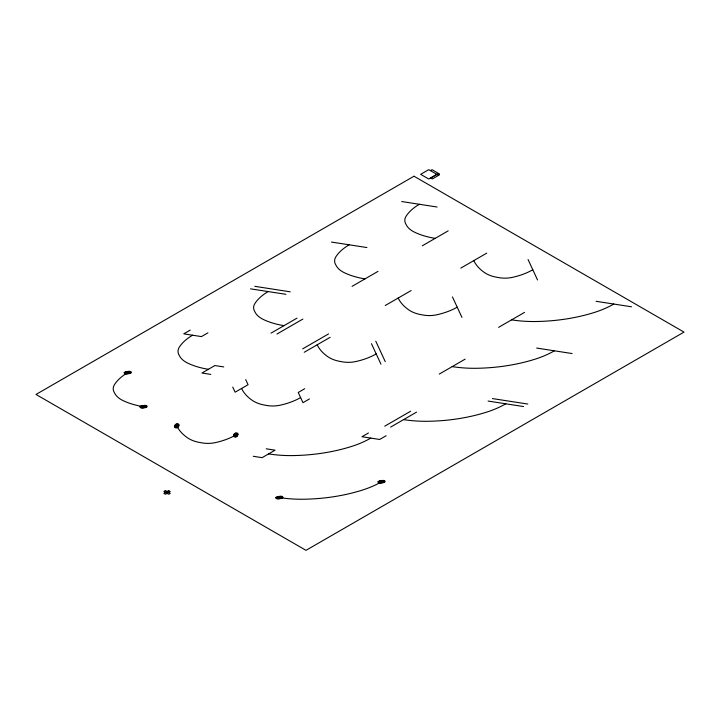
<?xml version="1.0" encoding="UTF-8"?>
<svg xmlns="http://www.w3.org/2000/svg" width="720" height="720" viewBox="0 0 720 720"><rect width="100%" height="100%" fill="white"/><g stroke="black" fill="none" stroke-linecap="round" stroke-linejoin="round"><path stroke-width="1.08" d="M430.452 170.631L432.072 169.695L439.416 173.934L437.796 174.87L428.742 169.659L420.642 174.339L428.742 179.019L436.842 174.339M190.224 330.111L183.744 333.846L201.456 336.591L207.936 332.847M271.053 333.126L296.973 318.159M352.053 286.362L377.973 271.395M422.253 245.826L448.173 230.868M276.957 334.035L302.877 319.068M302.643 348.867L328.563 333.909M304.227 352.278L330.147 337.311M385.227 305.514L411.147 290.547M460.827 268.101L486.747 253.134M304.704 388.719L298.224 392.463L302.976 402.687L309.456 398.943M498.627 327.339L524.547 312.372M439.227 374.103L465.147 359.136M368.424 432.99L361.944 436.734L379.656 439.47L386.136 435.726M384.723 426.186L410.643 411.228M390.627 427.104L416.547 412.137M401.697 201.537L437.103 207.018M331.497 242.064L366.903 247.545M596.097 301.302L631.503 306.783M254.817 286.335L290.223 291.816M250.497 288.837L285.903 294.309M536.697 348.066L572.103 353.547M492.417 398.574L527.823 404.055M488.097 401.067L523.503 406.548M223.74 366.921L214.893 365.544L201.933 373.032L210.78 374.4M266.22 448.803L275.067 450.171L262.107 457.659L253.26 456.282M167.121 491.463L168.714 492.381M165.402 492.462L166.995 493.38M528.057 259.524L537.543 279.972M452.457 296.937L461.943 317.385M375.777 341.208L385.263 361.656M371.457 343.701L380.943 364.149M245.7 379.593L248.067 384.705L235.107 392.184L232.74 387.072M279.387 497.565A85.5 49.365 0 0 0 303.831 499.221A129.177 74.574 0 0 0 361.872 490.248A85.5 49.365 0 0 0 381.6 481.752M268.587 453.915A85.5 49.365 0 0 0 293.031 455.58A129.177 74.574 0 0 0 351.072 446.598A85.5 49.365 0 0 0 370.8 438.102M403.587 419.616A85.5 49.365 0 0 0 428.031 421.281A129.177 74.574 0 0 0 486.072 412.308A85.5 49.365 0 0 0 505.8 403.803M452.187 366.615A85.5 49.365 0 0 0 476.631 368.28A129.177 74.574 0 0 0 534.672 359.307A85.5 49.365 0 0 0 554.4 350.811M511.587 319.851A85.5 49.365 0 0 0 536.031 321.516A129.177 74.574 0 0 0 594.072 312.543A85.5 49.365 0 0 0 613.8 304.038M235.8 434.988A57.969 33.471 0 0 1 215.262 442.638A20.79 11.997 0 0 1 200.619 442.638A25.893 14.949 0 0 1 187.299 437.679A54.594 31.518 0 0 1 176.787 425.853M300.6 397.575A57.969 33.471 0 0 1 280.062 405.225A20.79 11.997 0 0 1 265.419 405.225A25.893 14.949 0 0 1 252.099 400.266A54.594 31.518 0 0 1 241.587 388.44M376.2 353.925A57.969 33.471 0 0 1 355.662 361.575A20.79 11.997 0 0 1 341.019 361.584A25.893 14.949 0 0 1 327.699 356.616A54.594 31.518 0 0 1 317.187 344.799M457.2 307.161A57.969 33.471 0 0 1 436.662 314.811A20.79 11.997 0 0 1 422.019 314.82A25.893 14.949 0 0 1 408.699 309.852A54.594 31.518 0 0 1 398.187 298.035M532.8 269.748A57.969 33.471 0 0 1 512.262 277.398A20.79 11.997 0 0 1 497.619 277.407A25.893 14.949 0 0 1 484.299 272.439A54.594 31.518 0 0 1 473.787 260.622M127.8 372.627A57.969 33.471 0 0 0 114.552 384.489A20.79 11.997 0 0 0 114.534 392.94A25.893 14.949 0 0 0 123.129 400.635A54.594 31.518 0 0 0 143.613 406.701M192.6 335.223A57.969 33.471 0 0 0 179.352 347.076A20.79 11.997 0 0 0 179.334 355.527A25.893 14.949 0 0 0 187.929 363.222A54.594 31.518 0 0 0 208.413 369.288M268.2 291.573A57.969 33.471 0 0 0 254.952 303.426A20.79 11.997 0 0 0 254.934 311.877A25.893 14.949 0 0 0 263.529 319.572A54.594 31.518 0 0 0 284.013 325.638M349.2 244.809A57.969 33.471 0 0 0 335.952 256.662A20.79 11.997 0 0 0 335.934 265.113A25.893 14.949 0 0 0 344.529 272.808A54.594 31.518 0 0 0 365.013 278.874M419.4 204.273A57.969 33.471 0 0 0 406.152 216.135A20.79 11.997 0 0 0 406.134 224.586A25.893 14.949 0 0 0 414.729 232.281A54.594 31.518 0 0 0 435.213 238.347M124.191 372.771L124.614 373.572A2.727 1.575 0 0 0 125.64 373.878A4.275 2.466 0 0 0 126.864 373.959L129.762 373.509A4.275 2.466 0 0 0 130.752 373.086A2.727 1.575 0 0 0 131.373 372.528L130.986 371.691A2.727 1.575 0 0 0 129.96 371.385A4.275 2.466 0 0 0 128.736 371.304L125.838 371.745A4.275 2.466 0 0 0 124.848 372.177A2.898 1.674 0 0 0 124.191 372.771M124.911 372.744L125.253 373.383A2.187 1.26 0 0 0 126.072 373.626A3.42 1.971 0 0 0 127.053 373.698L129.375 373.338A3.42 1.971 0 0 0 130.158 372.996A2.187 1.26 0 0 0 130.662 372.546L130.347 371.88A2.187 1.26 0 0 0 129.528 371.637A3.42 1.971 0 0 0 128.547 371.565L126.225 371.925A3.42 1.971 0 0 0 125.442 372.267A2.322 1.341 0 0 0 124.911 372.744M125.631 372.717L125.892 373.194A1.638 0.945 0 0 0 126.504 373.383A2.565 1.485 0 0 0 127.233 373.428L128.979 373.158A2.565 1.485 0 0 0 129.573 372.906A1.638 0.945 0 0 0 129.942 372.573L129.708 372.069A1.638 0.945 0 0 0 129.096 371.88A2.565 1.485 0 0 0 128.367 371.835L126.621 372.105A2.565 1.485 0 0 0 126.027 372.357A1.737 1.008 0 0 0 125.631 372.717M126.351 372.681C129.222 374.472 129.906 370.602 126.351 372.681M127.08 372.654L128.52 372.519L127.08 372.654M139.995 406.836L140.427 407.646A2.727 1.575 0 0 0 141.453 407.952A4.275 2.466 0 0 0 142.677 408.033L145.575 407.583A4.275 2.466 0 0 0 146.565 407.16A2.727 1.575 0 0 0 147.186 406.602L146.799 405.756A2.727 1.575 0 0 0 145.773 405.45A4.275 2.466 0 0 0 144.549 405.369L141.651 405.819A4.275 2.466 0 0 0 140.661 406.242A2.898 1.674 0 0 0 139.995 406.836M140.724 406.809L141.066 407.457A2.187 1.26 0 0 0 141.885 407.7A3.42 1.971 0 0 0 142.866 407.763L145.188 407.403A3.42 1.971 0 0 0 145.971 407.07A2.187 1.26 0 0 0 146.475 406.62L146.16 405.945A2.187 1.26 0 0 0 145.341 405.702A3.42 1.971 0 0 0 144.36 405.639L142.038 405.999A3.42 1.971 0 0 0 141.255 406.332A2.322 1.341 0 0 0 140.724 406.809M141.444 406.782L141.705 407.268A1.638 0.945 0 0 0 142.317 407.448A2.565 1.485 0 0 0 143.046 407.502L144.792 407.232A2.565 1.485 0 0 0 145.386 406.971A1.638 0.945 0 0 0 145.755 406.638L145.521 406.134A1.638 0.945 0 0 0 144.909 405.954A2.565 1.485 0 0 0 144.171 405.9L142.434 406.17A2.565 1.485 0 0 0 141.84 406.431A1.737 1.008 0 0 0 141.444 406.782M142.164 406.755C145.026 408.537 145.719 404.667 142.164 406.755M142.893 406.728L144.333 406.593L142.893 406.728M275.778 497.7L276.201 498.501A2.727 1.575 0 0 0 277.227 498.807A4.275 2.466 0 0 0 278.451 498.888L281.349 498.438A4.275 2.466 0 0 0 282.339 498.015A2.727 1.575 0 0 0 282.96 497.457L282.573 496.62A2.727 1.575 0 0 0 281.547 496.314A4.275 2.466 0 0 0 280.323 496.233L277.425 496.683A4.275 2.466 0 0 0 276.435 497.106A2.898 1.674 0 0 0 275.778 497.7M276.498 497.673L276.84 498.312A2.187 1.26 0 0 0 277.659 498.555A3.42 1.971 0 0 0 278.64 498.627L280.962 498.267A3.42 1.971 0 0 0 281.745 497.925A2.187 1.26 0 0 0 282.249 497.475L281.934 496.809A2.187 1.26 0 0 0 281.115 496.566A3.42 1.971 0 0 0 280.134 496.494L277.812 496.854A3.42 1.971 0 0 0 277.029 497.196A2.322 1.341 0 0 0 276.498 497.673M277.218 497.646L277.479 498.123A1.638 0.945 0 0 0 278.091 498.312A2.565 1.485 0 0 0 278.829 498.357L280.566 498.087A2.565 1.485 0 0 0 281.16 497.835A1.638 0.945 0 0 0 281.529 497.502L281.295 496.998A1.638 0.945 0 0 0 280.683 496.809A2.565 1.485 0 0 0 279.954 496.764L278.208 497.034A2.565 1.485 0 0 0 277.614 497.286A1.737 1.008 0 0 0 277.218 497.646M277.938 497.619C280.809 499.401 281.493 495.531 277.938 497.619M278.667 497.592L280.107 497.448L278.667 497.592M377.991 481.887L378.414 482.688A2.727 1.575 0 0 0 379.44 482.994A4.275 2.466 0 0 0 380.664 483.075L383.562 482.634A4.275 2.466 0 0 0 384.552 482.202A2.727 1.575 0 0 0 385.173 481.644L384.786 480.807A2.727 1.575 0 0 0 383.76 480.501A4.275 2.466 0 0 0 382.536 480.42L379.638 480.87A4.275 2.466 0 0 0 378.648 481.293A2.898 1.674 0 0 0 377.991 481.887M378.711 481.86L379.053 482.508A2.187 1.26 0 0 0 379.872 482.742A3.42 1.971 0 0 0 380.853 482.814L383.175 482.454A3.42 1.971 0 0 0 383.958 482.112A2.187 1.26 0 0 0 384.462 481.671L384.147 480.996A2.187 1.26 0 0 0 383.328 480.753A3.42 1.971 0 0 0 382.347 480.681L380.025 481.041A3.42 1.971 0 0 0 379.242 481.383A2.322 1.341 0 0 0 378.711 481.86M379.431 481.833L379.692 482.319A1.638 0.945 0 0 0 380.304 482.499A2.565 1.485 0 0 0 381.033 482.544L382.779 482.274A2.565 1.485 0 0 0 383.373 482.022A1.638 0.945 0 0 0 383.742 481.689L383.508 481.185A1.638 0.945 0 0 0 382.896 481.005A2.565 1.485 0 0 0 382.167 480.951L380.421 481.221A2.565 1.485 0 0 0 379.827 481.473A1.737 1.008 0 0 0 379.431 481.833M380.151 481.806C383.022 483.588 383.706 479.718 380.151 481.806M380.88 481.779L382.32 481.635L380.88 481.779M174.699 425.529L174.483 426.393A4.275 2.466 0 0 0 174.627 427.104A2.727 1.575 0 0 0 175.149 427.689L176.553 427.941A2.898 1.674 0 0 0 177.579 427.554A4.275 2.466 0 0 0 178.317 426.987L179.091 425.313A4.275 2.466 0 0 0 178.947 424.611A2.727 1.575 0 0 0 178.425 424.017L176.967 423.792A2.727 1.575 0 0 0 175.995 424.152A4.275 2.466 0 0 0 175.257 424.719L174.699 425.529M175.122 425.601L174.942 426.285A3.42 1.971 0 0 0 175.059 426.852A2.187 1.26 0 0 0 175.482 427.329L176.598 427.527A2.322 1.341 0 0 0 177.417 427.221A3.42 1.971 0 0 0 178.011 426.762L178.632 425.421A3.42 1.971 0 0 0 178.515 424.854A2.187 1.26 0 0 0 178.092 424.386L176.931 424.206A2.187 1.26 0 0 0 176.157 424.494A3.42 1.971 0 0 0 175.563 424.944L175.122 425.601M175.536 425.664L175.401 426.177A2.565 1.485 0 0 0 175.491 426.6A1.638 0.945 0 0 0 175.806 426.96L176.643 427.104A1.737 1.008 0 0 0 177.264 426.879A2.565 1.485 0 0 0 177.705 426.537L178.173 425.529A2.565 1.485 0 0 0 178.083 425.106A1.638 0.945 0 0 0 177.768 424.755L176.895 424.62A1.638 0.945 0 0 0 176.31 424.836A2.565 1.485 0 0 0 175.869 425.178L175.536 425.664M175.95 425.727C176.67 428.796 178.857 423.162 175.95 425.727M176.373 425.79C176.733 427.32 177.822 424.512 176.373 425.79M233.712 434.664L233.496 435.528A4.275 2.466 0 0 0 233.64 436.23A2.727 1.575 0 0 0 234.162 436.824L235.566 437.067A2.898 1.674 0 0 0 236.592 436.689A4.275 2.466 0 0 0 237.33 436.122L238.104 434.439A4.275 2.466 0 0 0 237.96 433.737A2.727 1.575 0 0 0 237.438 433.143L235.98 432.918A2.727 1.575 0 0 0 235.008 433.278A4.275 2.466 0 0 0 234.27 433.854L233.712 434.664M234.135 434.727L233.955 435.42A3.42 1.971 0 0 0 234.072 435.978A2.187 1.26 0 0 0 234.495 436.455L235.611 436.653A2.322 1.341 0 0 0 236.43 436.347A3.42 1.971 0 0 0 237.024 435.888L237.645 434.547A3.42 1.971 0 0 0 237.528 433.989A2.187 1.26 0 0 0 237.105 433.512L235.944 433.332A2.187 1.26 0 0 0 235.17 433.62A3.42 1.971 0 0 0 234.576 434.079L234.135 434.727M234.549 434.79L234.414 435.312A2.565 1.485 0 0 0 234.504 435.735A1.638 0.945 0 0 0 234.819 436.086L235.656 436.239A1.737 1.008 0 0 0 236.277 436.005A2.565 1.485 0 0 0 236.718 435.663L237.186 434.655A2.565 1.485 0 0 0 237.096 434.232A1.638 0.945 0 0 0 236.781 433.881L235.908 433.746A1.638 0.945 0 0 0 235.323 433.962A2.565 1.485 0 0 0 234.882 434.304L234.549 434.79M234.963 434.853C235.683 437.922 237.87 432.297 234.963 434.853M235.386 434.916C235.737 436.455 236.835 433.638 235.386 434.916M414 176.22L36 394.452L306 550.341L684 332.1L414 176.22M437.796 173.934L430.704 178.029L432.324 178.965L439.416 174.87L437.796 173.934M165.402 490.59L163.881 491.463L168.714 494.253L170.235 493.38L165.402 490.59M168.642 490.59L163.881 493.335L165.474 494.253L170.235 491.508L168.642 490.59"/></g></svg>
